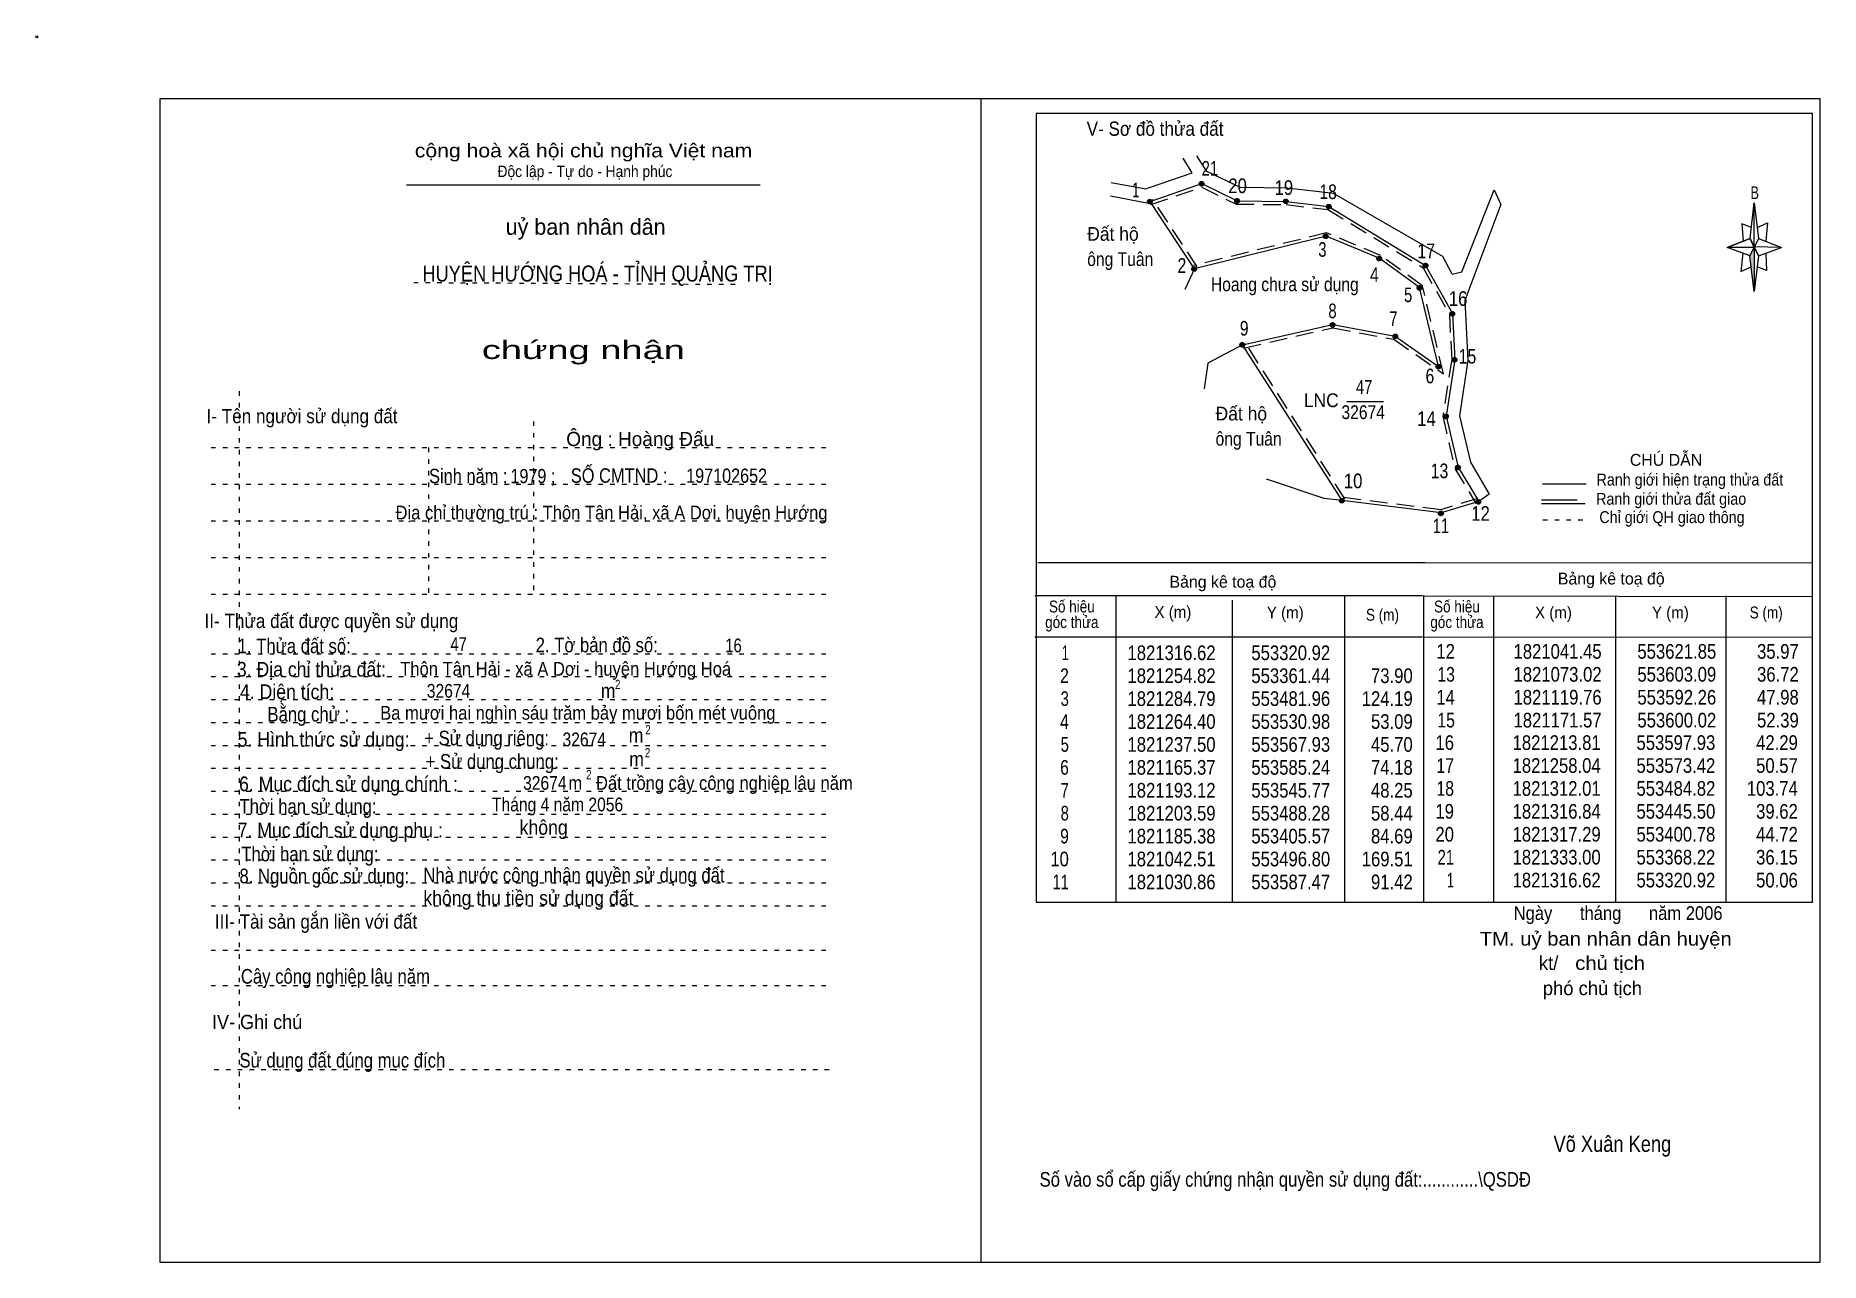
# Model space of a CAD drawing. Header units: centimetres. Extents: x -1.6 to 37.4, y -1.3 to 25.5.
import ezdxf
from ezdxf.enums import TextEntityAlignment as Align

# ---------------------------------------------------------------- set-up
doc = ezdxf.new("R2010")
doc.units = ezdxf.units.CM
doc.header["$LTSCALE"] = 0.13
for name, pattern in [('DOTTED', [1.5, 0.3, -1.2]), ('LONG_DASHED', [7.5, 6, -1.5]), ('MEDIUM_DASHED', [4.5, 3, -1.5])]:
    doc.linetypes.add(name, pattern=pattern)
for name, color, linetype, lineweight in [('1', 7, 'DOTTED', 13), ('10', 7, 'Continuous', 13), ('2', 7, 'Continuous', 25), ('3', 7, 'Continuous', 13), ('30', 7, 'Continuous', 13), ('32', 7, 'LONG_DASHED', 13), ('35', 7, 'Continuous', 13)]:
    doc.layers.add(name, color=color, linetype=linetype, lineweight=lineweight)

msp = doc.modelspace()

# ---------------------------------------------------------------- hatches: boundary and pattern name
at = {"layer": '30'}
msp.add_hatch(color=256, dxfattribs=at).paths.add_polyline_path([(35.91, 20.87), (35.91, 19.91), (35.81, 20.69)])
at = {"layer": '32'}
for points in [[(23.9032, 22.2642, 1), (23.8032, 22.2642, 1)], [(22.7771, 21.8743, 1), (22.6771, 21.8743, 1)], [(24.6784, 21.8902, 1), (24.5784, 21.8902, 1)], [(25.743, 21.8795, 1), (25.643, 21.8795, 1)], [(26.6791, 21.7645, 1), (26.5791, 21.7645, 1)], [(26.611, 21.1165, 1), (26.511, 21.1165, 1)], [(27.778, 20.6311, 1), (27.678, 20.6311, 1)], [(23.7418, 20.403, 1), (23.6418, 20.403, 1)], [(28.7884, 20.4797, 1), (28.6884, 20.4797, 1)], [(28.6577, 19.9907, 1), (28.5577, 19.9907, 1)], [(29.3719, 19.4267, 1), (29.2719, 19.4267, 1)], [(26.7615, 19.1834, 1), (26.6615, 19.1834, 1)], [(24.7924, 18.7499, 1), (24.6924, 18.7499, 1)], [(28.1301, 18.9341, 1), (28.0301, 18.9341, 1)], [(29.0698, 18.2735, 1), (28.9698, 18.2735, 1)], [(29.4217, 18.4211, 1), (29.3217, 18.4211, 1)], [(29.2369, 17.1876, 1), (29.1369, 17.1876, 1)], [(29.4947, 16.0749, 1), (29.3947, 16.0749, 1)], [(26.9643, 15.3486, 1), (26.8643, 15.3486, 1)], [(29.9414, 15.3233, 1), (29.8414, 15.3233, 1)], [(29.1229, 15.0712, 1), (29.0229, 15.0712, 1)]]:
    msp.add_hatch(color=256, dxfattribs=at).paths.add_polyline_path(points)

# ---------------------------------------------------------------- linework, layer by layer
at = {"layer": '1', "linetype": 'Continuous'}
msp.add_line((6.51, 22.24), (14.23, 22.24), dxfattribs=at)
at = {"layer": '1'}
for p, q in [((6.67, 20.11), (13.82, 20.07)), ((2.86, 17.74), (2.86, 2.07)), ((9.28, 17.08), (9.28, 13.31)), ((2.25, 16.51), (15.75, 16.51)), ((6.99, 16.51), (6.99, 13.31)), ((2.25, 15.71), (15.75, 15.71)), ((2.25, 14.91), (15.75, 14.91)), ((2.25, 14.11), (15.75, 14.11)), ((2.25, 13.31), (15.75, 13.31)), ((2.25, 12.01), (15.75, 12.01)), ((2.25, 11.51), (15.75, 11.51)), ((2.25, 11.01), (15.75, 11.01)), ((2.25, 10.51), (15.75, 10.51)), ((2.25, 10.01), (15.75, 10.01)), ((2.25, 9.51), (15.75, 9.51)), ((2.25, 9.01), (15.75, 9.01)), ((2.25, 8.51), (15.75, 8.51)), ((2.25, 8.01), (15.75, 8.01)), ((2.25, 7.51), (15.75, 7.51)), ((2.25, 7.01), (15.75, 7.01)), ((2.25, 6.51), (15.75, 6.51)), ((2.25, 5.54), (15.75, 5.54)), ((2.25, 4.77), (15.75, 4.77)), ((2.32, 2.94), (15.82, 2.94))]:
    msp.add_line(p, q, dxfattribs=at)
at = {"layer": '10'}
for p, q in [((23.7, 20.41), (22.73, 21.88)), ((23.7, 20.41), (23.49, 19.96)), ((29.32, 20.29), (29.53, 20.34)), ((27.02, 17.51), (27.82, 17.51))]:
    msp.add_line(p, q, dxfattribs=at)
at = {"layer": '10', "linetype": 'MEDIUM_DASHED'}
for p, q in [((23.76, 20.45), (22.79, 21.92)), ((26.98, 15.39), (24.81, 18.79))]:
    msp.add_line(p, q, dxfattribs=at)
at = {"layer": '10', "lineweight": 25}
for p, q in [((28.7, 13.99), (37.18, 14)), ((28.7, 13.27), (37.18, 13.26)), ((30.22, 13.27), (30.22, 6.59)), ((32.88, 13.27), (32.88, 6.59)), ((35.29, 13.27), (35.29, 6.59)), ((28.7, 12.37), (37.18, 12.38))]:
    msp.add_line(p, q, dxfattribs=at)
at = {"layer": '10'}
for points in [[(22.72, 22.18), (23.65, 22.5), (23.45, 22.82)], [(29.32, 20.29), (29.12, 20.68), (26.73, 22.05), (25.72, 22.17), (24.7, 22.18), (23.97, 22.53), (23.75, 22.87)], [(21.88, 22.29), (22.64, 22.15), (22.72, 22.18)], [(22.73, 21.88), (23.86, 22.27), (24.63, 21.89), (25.7, 21.88), (26.63, 21.77), (28.74, 20.48), (29.33, 19.43), (29.38, 18.43), (29.19, 17.19), (29.45, 16.08), (29.9, 15.33)], [(21.87, 22), (22.66, 21.85), (22.73, 21.88)], [(29.53, 20.34), (30.24, 22.13), (30.38, 21.81), (29.6, 19.72), (29.66, 18.41), (29.48, 17.2), (29.72, 16.19), (30.13, 15.49), (29.9, 15.33)], [(24.75, 18.75), (26.72, 19.19), (28.08, 18.94), (29.02, 18.28), (28.61, 20), (27.73, 20.64), (26.57, 21.12), (23.7, 20.41)], [(24.75, 18.75), (23.99, 18.35), (23.91, 17.79)], [(29.9, 15.33), (29.08, 15.08), (26.92, 15.35), (24.75, 18.75)], [(26.92, 15.35), (26.53, 15.4), (25.27, 15.82)]]:
    msp.add_lwpolyline(points, dxfattribs=at)
at = {"layer": '10', "linetype": 'MEDIUM_DASHED'}
for points in [[(22.75, 21.81), (23.86, 22.19), (24.61, 21.82), (25.7, 21.81), (26.61, 21.7), (28.69, 20.43), (29.26, 19.41), (29.31, 18.43), (29.12, 17.19), (29.38, 16.05), (29.84, 15.29)], [(24.77, 18.68), (26.72, 19.12), (28.05, 18.87), (29.13, 18.12), (28.67, 20.04), (27.76, 20.7), (26.58, 21.19), (23.68, 20.48)], [(29.88, 15.4), (29.07, 15.15), (26.93, 15.42)]]:
    msp.add_lwpolyline(points, dxfattribs=at)
at = {"layer": '10'}
msp.add_circle((-1.55, 25.47), 0.025, dxfattribs=at)
at = {"layer": '2'}
for p, q in [((20.28, 14), (28.73, 14)), ((20.22, 13.28), (28.67, 13.28)), ((21.99, 6.59), (21.99, 13.28)), ((26.97, 13.28), (26.97, 6.59)), ((28.7, 6.59), (28.7, 13.28)), ((24.53, 6.59), (24.53, 13.18)), ((20.22, 12.38), (28.67, 12.38)), ((24.53, 11.34), (24.53, 11.84))]:
    msp.add_line(p, q, dxfattribs=at)
msp.add_lwpolyline([(37.18, 23.8), (20.25, 23.8), (20.25, 6.59), (37.18, 6.59)], close=True, dxfattribs=at)
at = {"layer": '3'}
msp.add_line((19.04, 24.12), (19.04, -1.27), dxfattribs=at)
for points in [[(19.04, 24.12), (1.13, 24.12), (1.13, -1.27), (19.04, -1.27)], [(19.04, -1.27), (37.35, -1.27), (37.35, 24.12), (19.04, 24.12)]]:
    msp.add_lwpolyline(points, dxfattribs=at)
at = {"layer": '30'}
for p, q in [((35.82, 21.07), (35.91, 21.85)), ((36, 21.07), (36.5, 20.87)), ((35.82, 20.69), (35.32, 20.87)), ((36, 20.69), (35.91, 19.91)), ((36.16, 20.75), (36.18, 20.37)), ((36.18, 20.37), (35.97, 20.45))]:
    msp.add_line(p, q, dxfattribs=at)
for points in [[(35.91, 21.85), (36, 21.07), (35.91, 20.87)], [(35.91, 20.87), (35.32, 20.87), (35.82, 21.07), (36, 20.69), (36.5, 20.87), (35.91, 20.89)], [(35.91, 20.87), (35.91, 19.91), (35.81, 20.69)]]:
    msp.add_lwpolyline(points, close=True, dxfattribs=at)
for points in [[(35.97, 21.31), (36.2, 21.41), (36.16, 21.01)], [(35.91, 20.87), (35.82, 21.07), (35.32, 20.87)], [(35.85, 21.31), (35.64, 21.39), (35.67, 21.01)], [(35.66, 20.75), (35.62, 20.35), (35.84, 20.45)], [(35.91, 20.87), (36, 20.69), (36.5, 20.87)]]:
    msp.add_lwpolyline(points, dxfattribs=at)
at = {"layer": '32'}
for centre in [(23.8532, 22.2642), (22.7271, 21.8743), (24.6284, 21.8902), (25.693, 21.8795), (26.6291, 21.7645), (26.561, 21.1165), (27.728, 20.6311), (23.6918, 20.403), (28.7384, 20.4797), (28.6077, 19.9907), (29.3219, 19.4267), (26.7115, 19.1834), (24.7424, 18.7499), (28.0801, 18.9341), (29.0198, 18.2735), (29.3717, 18.4211), (29.1869, 17.1876), (29.4447, 16.0749), (26.9143, 15.3486), (29.8914, 15.3233), (29.0729, 15.0712)]:
    msp.add_circle(centre, 0.05, dxfattribs=at)
at = {"layer": '35'}
for p, q in [((31.29, 15.72), (32.24, 15.72)), ((31.27, 15.29), (32.22, 15.29))]:
    msp.add_line(p, q, dxfattribs=at)
at = {"layer": '35', "linetype": 'LONG_DASHED'}
msp.add_line((31.27, 15.37), (32.22, 15.37), dxfattribs=at)
at = {"layer": '35', "linetype": 'DOTTED'}
msp.add_line((31.3, 14.93), (32.29, 14.93), dxfattribs=at)

# ---------------------------------------------------------------- texts
at = {"layer": '1'}
for s, height, width, p in [('V- Sơ đồ thửa đất', 0.31, 0.9, (22.84, 23.31)), ('cộng hoà xã hội chủ nghĩa Việt nam', 0.3, 1.15, (10.375, 22.84)), ('Độc lập - Tự do - Hạnh phúc', 0.25, 0.9, (10.405, 22.41)), ('chứng nhận', 0.4, 1.55, (10.37, 18.44)), ('I- Tên người sử dụng đất', 0.31, 0.9, (4.235, 17.04)), ('II- Thửa đất được quyền sử dụng', 0.31, 0.9, (4.875, 12.57)), ('III- Tài sản gắn liền với đất', 0.31, 0.9, (4.54, 6.01)), ('IV- Ghi chú', 0.31, 0.95, (3.255, 3.82))]:
    msp.add_text(s, height=height, dxfattribs=dict(at, width=width)).set_placement(p, align=Align.CENTER)
msp.add_text('uỷ ban nhân dân', height=0.35, dxfattribs=at).set_placement((10.42, 21.15), align=Align.CENTER)
at = {"layer": '10'}
for s, width, p in [('Đất hộ', 0.95, (21.36, 21.02)), ('ông Tuân', 0.85, (21.36, 20.47)), ('Đất hộ', 0.95, (24.16, 17.1)), ('ông Tuân', 0.85, (24.16, 16.55))]:
    msp.add_text(s, height=0.3, dxfattribs=dict(at, width=width)).set_placement(p)
for s, height, width, p in [('Hoang chưa sử dụng', 0.3, 0.85, (25.67, 19.92)), ('47', 0.3, 0.8, (27.4, 17.68)), ('LNC', 0.3, 0.95, (26.465, 17.39)), ('32674', 0.3, 0.85, (27.38, 17.13)), ('Sinh năm :', 0.3149, 0.85, (7.86, 15.73)), ('1979 ;', 0.31, 0.85, (9.27, 15.73)), ('SỐ CMTND :', 0.3149, 0.85, (11.15, 15.74)), ('197102652', 0.31, 0.85, (13.495, 15.74)), ('Địa chỉ thường trú : Thôn Tân Hải, xã A Dơi, huyện Hướng ', 0.3, 0.9, (11.035, 14.94)), ('47', 0.3, 0.8, (7.65, 12.07)), ('16', 0.3, 0.8, (13.645, 12.04)), ('Thôn Tân Hải - xã A Dơi - huyện Hướng Hoá ', 0.3, 0.9, (10.035, 11.53)), ('32674', 0.3, 0.85, (7.43, 11.05)), ('Ba mươi hai nghìn sáu trăm bảy mươi bốn mét vuông ', 0.3, 0.9, (10.3, 10.57)), ('32674', 0.3, 0.85, (10.39, 9.99)), ('32674', 0.3, 0.85, (9.53, 9.04)), ('m   Đất trồng cây công nghiệp lâu năm ', 0.3, 0.9, (13.195, 9.04)), ('Tháng 4 năm 2056 ', 0.3, 0.85, (9.855, 8.57)), ('Ngày      tháng      năm 2006', 0.3, 0.9, (32.94, 6.2)), ('TM. uỷ ban nhân dân huyện', 0.3, 1.1, (32.67, 5.64)), ('chủ tịch', 0.3, 1.1, (32.765, 5.11)), ('Võ Xuân Keng ', 0.35, 0.85, (32.87, 1.14))]:
    msp.add_text(s, height=height, dxfattribs=dict(at, width=width)).set_placement(p, align=Align.CENTER)
for s, height, p in [('Ông : Hoàng Đấu', 0.31, (11.61, 16.54)), ('kt/ ', 0.3, (31.48, 5.11)), ('phó chủ tịch ', 0.3, (32.435, 4.56))]:
    msp.add_text(s, height=height, dxfattribs=at).set_placement(p, align=Align.CENTER)
at = {"layer": '2'}
for s, height, width, p in [('HUYỆN HƯỚNG HOÁ - TỈNH QUẢNG TRỊ', 0.35, 0.85, (10.68, 20.13)), ('góc thửa', 0.2591, 0.85, (21.025, 12.57)), ('Số hiệu', 0.2591, 0.85, (21.025, 12.91)), ('X (m)', 0.2591, 0.95, (23.23, 12.79)), ('Y (m)', 0.2591, 0.95, (25.68, 12.78)), ('S (m)', 0.2591, 0.85, (27.8, 12.73)), ('góc thửa', 0.2591, 0.85, (29.425, 12.57)), ('Số hiệu', 0.2591, 0.85, (29.425, 12.91)), ('X (m)', 0.2591, 0.95, (31.53, 12.78)), ('Y (m)', 0.2591, 0.95, (34.08, 12.78)), ('S (m)', 0.2591, 0.85, (36.17, 12.78)), ('3. Địa chỉ thửa đất:', 0.32, 0.9, (4.44, 11.51)), ('Số vào sổ cấp giấy chứng nhận quyền sử dụng đất:............\\QSDĐ', 0.32, 0.85, (25.68, 0.38))]:
    msp.add_text(s, height=height, dxfattribs=dict(at, width=width)).set_placement(p, align=Align.CENTER)
for p in [(24.32, 13.45), (32.79, 13.52)]:
    msp.add_text('Bảng kê toạ độ', height=0.2591, dxfattribs=at).set_placement(p, align=Align.CENTER)
for s, height, width, p in [('1. Thửa đất số:', 0.32, 0.85, (2.83, 12.02)), ('2. Tờ bản đồ số:', 0.32, 0.85, (9.33, 12.04)), ('4. Diện tích:', 0.32, 0.9, (2.88, 11.02)), ('m', 0.32, 0.9, (10.75, 11.04)), ('2', 0.2, 0.8, (11.06, 11.24)), ('Bằng chử :', 0.32, 0.85, (3.48, 10.53)), ('5. Hình thức sử dụng:', 0.32, 0.9, (2.83, 9.98)), ('+ Sử dụng riêng:', 0.32, 0.85, (6.9, 10.01)), ('m', 0.32, 0.9, (11.36, 10.07)), ('2', 0.2, 0.8, (11.72, 10.25)), ('+ Sử dụng chung:', 0.32, 0.85, (6.93, 9.5)), ('m', 0.32, 0.9, (11.37, 9.55)), ('2', 0.2, 0.8, (11.71, 9.75)), ('6. Mục đích sử dụng chính : ', 0.32, 0.9, (2.86, 9.01)), ('2', 0.2, 0.8, (10.43, 9.27)), ('Thời hạn sử dụng: ', 0.32, 0.85, (2.87, 8.52)), ('7. Mục đích sử dụng phụ : ', 0.32, 0.9, (2.83, 8)), ('không', 0.32, 0.9, (8.98, 8.06)), ('Thời hạn sử dụng: ', 0.32, 0.85, (2.91, 7.48)), ('8. Nguồn gốc sử dụng: ', 0.32, 0.85, (2.87, 7)), ('Nhà nước công nhận quyền sử dụng đất  ', 0.32, 0.85, (6.88, 7.02)), ('không thu tiền sử dụng đất', 0.32, 0.9, (6.88, 6.52)), ('Cây công nghiệp lâu năm', 0.32, 0.85, (2.9, 4.81)), ('Sử dụng đất đúng mục đích', 0.32, 0.85, (2.87, 2.98))]:
    msp.add_text(s, height=height, dxfattribs=dict(at, width=width)).set_placement(p)
at = {"layer": '30', "width": 0.75}
msp.add_text('B', height=0.2756, dxfattribs=at).set_placement((35.92, 21.93), align=Align.CENTER)
at = {"layer": '30'}
for s, width, p in [('1', 0.65, (20.96, 11.87)), ('1821316.62', 0.85, (24.16, 11.87)), ('553320.92', 0.85, (26.66, 11.87)), ('553320.92', 0.85, (26.66, 11.87)), ('12', 0.85, (29.38, 11.9)), ('1821041.45', 0.85, (32.58, 11.9)), ('553621.85', 0.85, (35.08, 11.9)), ('35.97', 0.85, (36.88, 11.9)), ('2', 0.8, (20.96, 11.37)), ('1821254.82', 0.85, (24.16, 11.37)), ('553361.44', 0.85, (26.66, 11.37)), ('73.90', 0.85, (28.46, 11.37)), ('13', 0.8, (29.38, 11.4)), ('1821073.02', 0.85, (32.58, 11.4)), ('553603.09', 0.85, (35.08, 11.4)), ('36.72', 0.85, (36.88, 11.4)), ('3', 0.75, (20.96, 10.87)), ('1821284.79', 0.85, (24.16, 10.87)), ('553481.96', 0.85, (26.66, 10.87)), ('124.19', 0.85, (28.46, 10.87)), ('14', 0.85, (29.38, 10.9)), ('1821119.76', 0.85, (32.58, 10.9)), ('553592.26', 0.85, (35.08, 10.9)), ('47.98', 0.85, (36.88, 10.9)), ('4', 0.8, (20.96, 10.37)), ('1821264.40', 0.85, (24.16, 10.37)), ('553530.98', 0.85, (26.66, 10.37)), ('53.09', 0.85, (28.46, 10.37)), ('15', 0.8, (29.38, 10.4)), ('1821171.57', 0.85, (32.58, 10.4)), ('553600.02', 0.85, (35.08, 10.4)), ('52.39', 0.85, (36.88, 10.4)), ('5', 0.75, (20.96, 9.87)), ('1821237.50', 0.85, (24.16, 9.87)), ('553567.93', 0.85, (26.66, 9.87)), ('45.70', 0.85, (28.46, 9.87)), ('16', 0.85, (29.36, 9.91)), ('1821213.81', 0.85, (32.56, 9.91)), ('553597.93', 0.85, (35.06, 9.91)), ('42.29', 0.85, (36.86, 9.91)), ('1821258.04', 0.85, (32.56, 9.41)), ('553573.42', 0.85, (35.06, 9.41)), ('50.57', 0.85, (36.86, 9.41)), ('6', 0.8, (20.96, 9.37)), ('1821165.37', 0.85, (24.16, 9.37)), ('553585.24', 0.85, (26.66, 9.37)), ('74.18', 0.85, (28.46, 9.37)), ('17', 0.8, (29.36, 9.41)), ('7', 0.75, (20.96, 8.87)), ('1821193.12', 0.85, (24.16, 8.87)), ('553545.77', 0.85, (26.66, 8.87)), ('48.25', 0.85, (28.46, 8.87)), ('18', 0.8, (29.36, 8.91)), ('1821312.01', 0.85, (32.56, 8.91)), ('553484.82', 0.85, (35.06, 8.91)), ('103.74', 0.85, (36.86, 8.91)), ('8', 0.75, (20.96, 8.37)), ('1821203.59', 0.85, (24.16, 8.37)), ('553488.28', 0.85, (26.66, 8.37)), ('58.44', 0.85, (28.46, 8.37)), ('19', 0.85, (29.36, 8.41)), ('1821316.84', 0.85, (32.56, 8.41)), ('553445.50', 0.85, (35.06, 8.41)), ('39.62', 0.85, (36.86, 8.41)), ('9', 0.8, (20.96, 7.87)), ('1821185.38', 0.85, (24.16, 7.87)), ('553405.57', 0.85, (26.66, 7.87)), ('84.69', 0.85, (28.46, 7.87)), ('20', 0.85, (29.36, 7.91)), ('1821317.29', 0.85, (32.56, 7.91)), ('553400.78', 0.85, (35.06, 7.91)), ('44.72', 0.85, (36.86, 7.91)), ('10', 0.85, (20.96, 7.37)), ('1821042.51', 0.85, (24.16, 7.37)), ('553496.80', 0.85, (26.66, 7.37)), ('169.51', 0.85, (28.46, 7.37)), ('21', 0.75, (29.36, 7.41)), ('1821333.00', 0.85, (32.56, 7.41)), ('553368.22', 0.85, (35.06, 7.41)), ('36.15', 0.85, (36.86, 7.41)), ('11', 0.75, (20.96, 6.87)), ('1821030.86', 0.85, (24.16, 6.87)), ('553587.47', 0.85, (26.66, 6.87)), ('91.42', 0.85, (28.46, 6.87)), ('1', 0.65, (29.36, 6.91)), ('1821316.62', 0.85, (32.56, 6.91)), ('553320.92', 0.85, (35.06, 6.91)), ('50.06', 0.85, (36.86, 6.91))]:
    msp.add_text(s, height=0.32, dxfattribs=dict(at, width=width)).set_placement(p, align=Align.RIGHT)
at = {"layer": '32'}
for s, width, p in [('21', 0.75, (24.035, 22.44)), ('1', 0.65, (22.42, 21.97)), ('20', 0.85, (24.64, 22.06)), ('19', 0.85, (25.65, 22.02)), ('18', 0.8, (26.615, 21.93)), ('2', 0.8, (23.425, 20.32)), ('3', 0.75, (26.49, 20.67)), ('17', 0.8, (28.755, 20.64)), ('4', 0.8, (27.625, 20.12)), ('5', 0.75, (28.36, 19.68)), ('16', 0.85, (29.45, 19.6)), ('8', 0.75, (26.71, 19.33)), ('7', 0.75, (28.04, 19.16)), ('9', 0.8, (24.785, 18.95)), ('15', 0.8, (29.655, 18.34)), ('6', 0.8, (28.835, 17.91)), ('14', 0.85, (28.76, 16.98)), ('13', 0.8, (29.045, 15.84)), ('10', 0.85, (27.16, 15.62)), ('12', 0.85, (29.94, 14.91)), ('11', 0.75, (29.075, 14.64))]:
    msp.add_text(s, height=0.32, dxfattribs=dict(at, width=width)).set_placement(p, align=Align.CENTER)
at = {"layer": '35'}
msp.add_text('CHÚ DẪN', height=0.2591, dxfattribs=at).set_placement((33.985, 16.11), align=Align.CENTER)
at = {"layer": '35', "width": 0.9}
for s, p in [('Ranh giới hiện trạng thửa đất', (34.505, 15.68)), ('Ranh giới thửa đất giao ', (34.14, 15.26)), ('Chỉ giới QH giao thông', (34.115, 14.86))]:
    msp.add_text(s, height=0.2591, dxfattribs=at).set_placement(p, align=Align.CENTER)

doc.saveas('drawing.dxf')
